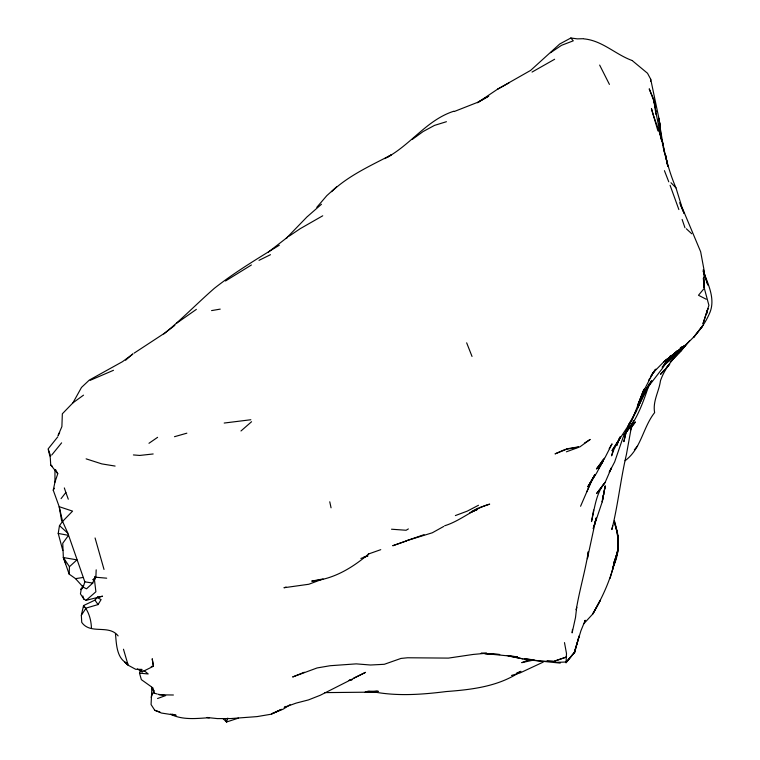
<?xml version="1.0" encoding="UTF-8"?>
<svg xmlns="http://www.w3.org/2000/svg" width="760" height="760" viewBox="0 0 760 760"><rect width="100%" height="100%" fill="white"/><g stroke="black" fill="none" stroke-linecap="round" stroke-linejoin="round"><path stroke-width="1.14" d="M92.663 579.642L94.819 579.234L95.105 576.375L92.767 583.072L86.507 588.829L83.201 587.157L84.826 581.837L67.859 533.235L62.577 521.436L59.204 506.692L53.247 490.2L54.938 482.201L54.976 469.69M152.465 689.586L151.886 687.287L151.078 704.567L154.755 710.267L161.414 713.042L176.139 715.312L171.845 714.077M703.808 287.479L703.428 278.084M618.26 541.889L617.3 532.76L614.422 522.215M650.607 81.291L650.693 79.182L647.52 73.264L632.358 60.695M83.201 587.157L75.535 578.654L69.151 574.114L69.445 566.713L63.355 557.545L62.747 543.267L68.495 535.363L58.216 533.425L59.479 525.616L62.577 521.436L72.57 511.119L59.204 506.692L61.636 520.933L62.577 521.436M96.188 569.829L95.864 577.239L94.819 579.234L94.297 578.474L95.864 577.239L106.694 578.189M662.692 144.637C660.639 132.42 654.493 120.821 651.462 108.642L657.903 130.891M91.438 628.083C91.21 620.303 88.844 611.372 83.543 605.568L94.943 600.125L97.764 596.733M584.763 621.186L585.219 620.255L580.944 630.705L574.303 652.507L579.13 635.987L574.75 652.118L566.019 662.853L566.494 653.467L564.481 642.599M572.47 629.375L572.119 632.88L575.519 617.462L576.678 607.288L576.241 609.881C579.386 590.368 585.209 571.415 588.269 551.922M587.413 558.742L588.297 551.684M617.614 551.209L618.383 546.839L617.528 535.429L617.994 540.075M83.239 585.399L81.358 588.639L80.436 593.864L83.894 599.136L86.108 600.333L102.543 596.192L97.118 597.55L101.109 599.573L98.049 604.58L86.061 608.095L81.339 615.286L81.738 622.383C90.611 635.008 108.794 623.979 118.132 635.911M603.906 492.803L605.197 486.02L602.205 501.885L594.101 526.082L596.135 517.94L587.489 558.144M593.626 510.045L591.498 521.588C594.738 508.098 595.831 493.411 605.15 482.372L611.524 467.761L609.358 471.627M605.197 486.02L602.205 501.885L603.687 493.933L602.366 499.453M81.339 615.286L83.543 605.568L83.847 607.553M612.731 525.73L611.866 529.549C618.032 504.849 620.597 479.303 626.43 454.433L631.056 428.906L633.583 421.012M227.781 718.105L226.556 722L222.908 718.514M626.43 430.825L623.846 441.683L625.926 432.839L632.168 423.577L623.875 434.862C636.918 420.717 643.121 402.353 649.135 384.56M617.319 552.311L612.892 567.302C620.54 552.064 618.972 536.417 614.403 520.676M613.472 449.074L611.582 455.829L613.947 449.416L620.075 437.836L612 450.67L632.063 419.872L644.47 388.683M610.014 578.464L613.272 567.178C608.741 583.614 601.388 599.26 592.705 613.938L600.295 600.333L593.199 613.529L583.614 623.95M157.215 693.994L154.214 693.196L151.686 687.002L141.36 679.639L139.507 673.16L140.144 671.07M593.104 528.646L595.279 521.987M630.505 430.312L633.64 420.745M612.417 570.171C616.664 556.776 621.034 542.63 616.274 528.694M54.938 482.201L57.77 473.727L55.537 469.585M619.447 438.026L616.797 445.417L620.16 436.62M596.058 519.84L595.27 521.721M643.711 389.633L637.83 405.013L642.276 393.709L653.125 372.599L652.413 373.407L662.919 362.757L684.351 345.724L663.442 362.149L673.094 354.891L665.969 360.041C683.25 347.947 700.387 333.991 709.146 314.203C716.091 299.934 708.396 285.019 703.418 271.5M613.595 563.426L617.348 553.717L618.269 543.505M613.653 563.369L617.718 551.627L613.833 565.06L618.403 547.542L618.231 545.262M586.815 491.825L592.904 477.974M151.164 697.262L154.081 690.384M600.951 463.98L602.594 460.151M580.573 506.264L590.644 482.923L594.842 474.905L587.898 486.979L594.842 474.886M642.01 397.888L649.439 383.714M651.206 381.045L646.997 389.205L647.691 387.647M642.029 397.727L645.259 390.668M646.997 389.205L649.676 383.401M59.66 432.592L58.064 435.518L61.893 426.607L62.339 413.801L72.941 402.847L81.501 387.419L89.29 380.095L122.445 361.694L132.791 354.151M649.809 383.524L637.488 407.835L641.592 398.81L639.283 402.61M628.919 424.203L630.021 422.209M634.961 413.231L636.605 410.238L628.035 425.894M598.281 468.758L600.419 464.93M671.831 355.737L670.111 358.805L663.945 365.284M53.247 490.2L54.349 488.233M625.091 460.702C641.24 448.78 642.77 427.614 654.635 412.594C652.507 401.308 659.072 391.447 660.44 380.855C663.774 371.032 669.931 362.491 676.885 354.891M594.301 475.798L588.097 486.352L596.686 472.929L604.438 458.27L596.429 468.986L604.931 457.805L612.038 443.868L609.178 448.675M648.584 380.399L649.733 378.433M609.225 472.321L614.659 461.909L623.114 437.285L637.241 409.231L646 389.661L649.828 383.743M598.5 468.758L603.126 461.111L599.327 467.067M697.699 332.187L693.471 337.601L703.019 325.166M701.66 327.417L702.62 325.878L699.105 330.381M650.38 377.435L655.51 369.445M651.767 380.731L644.347 391.827L662.482 368.286L670.424 355.993L667.005 360.459M654.93 370.158L651.197 375.715L655.861 369.141M81.358 588.639L80.693 589.608L82.593 588.278M687.667 342.845L679.668 352.659L670.187 361.912M51.718 455.041L61.617 442.852M61.076 498.626L65.873 492.499L64.324 487.92M674.101 353.438L662.274 367.26M57.846 436.753L48.108 448.941L50.303 457.872L50.721 464.958L57.77 473.727M685.52 345.069L680.618 351.11L689.577 340.831M634.362 449.815L637.621 445.873M566.314 662.007L574.75 652.118L566.314 662.007L555.399 662.397L553.337 661.418L541.234 661.181L524.466 658.787L533.805 659.851M316.797 207.337L326.791 195.662L336.519 186.912M664.192 370.11L660.563 374.309L669.702 364.382M666.368 367.593L669.265 364.23M668.097 359.623L672.667 354.578M331.559 191.691C348.479 175.636 370.604 165.708 391.124 154.964L388.151 156.816M664.107 365.227L672.628 356.421L662.236 367.127L685.615 345.705L674.139 356.098M163.789 333.963C181.488 319.599 197.267 303.24 214.396 288.287C234.84 272.203 257.222 258.77 279.328 245.214M307.315 216.581L286.263 238.326L287.651 237.111L268.365 252.083M677.397 350.749L673.379 354.454L677.644 350.522M680.2 348.156L681.91 346.579M664.164 364.99L672.362 357.599M69.445 566.713L76.96 559.854L63.355 557.545L69.151 574.114M321.48 204.24L307.505 216.476M125.609 360.231L132.658 353.989M240.977 430.977L251.579 421.714M86.108 600.333L95.893 591.764L94.297 578.474M174.847 325.365L164.625 333.146L134.035 353.2M72.941 402.847L83.514 395.152M412.195 139.489L423.12 131.546L434.473 125.4L446.424 121.705M176.577 323.256L196.365 309.377M148.969 443.289L157.605 437.323M384.721 158.631C410.039 145.93 426.274 119.995 453.919 111.197M289.132 236.141L300.172 228.703L322.734 215.792M550.496 52.734L561.545 45.305L573.297 40.822L570.855 38L559.731 43.995L530.622 70.404L497.639 89.148L508.981 82.916M497.534 89.214L477.489 102.723L488.737 96.093L477.698 102.305L454.242 111.52M290.073 704.672L283.299 709.099L271.577 713.906L281.428 709.365M584.373 443.147L590.197 439.441L579.823 446.918L566.817 449.188L555.038 453.881L565.202 449.388M251.408 264.983L225.482 281M532.038 72.076L554.629 59.261M408.376 528.931L406.115 530.261L391.514 529.216M443.707 526.442L432.298 532.788L406.305 540.806L424.061 534.669M286.13 706.344L284.183 707.399L296.153 703.095L308.474 699.913L320.197 695.295L365.531 672.362L353.837 678.034M471.618 511.528L477.822 508.203M478.477 505.276L467.276 511.128L455.373 515.575M543.276 662.074L520.201 672.856L511.499 675.469M259.008 260.348L270.484 254.695M90.212 380.304L113.477 370.3M281.371 709.403L270.873 714.267L257.051 716.604L230.84 718.561L217.35 718.589L207.005 717.506M469.661 512.867L477.156 509.542L470.839 512.306M444.638 525.778C460.798 520.818 473.404 508.592 489.678 504.136L478.895 507.832M304.342 672.23L292.647 676.97L317.119 667.945L330.153 665.722L356.231 663.869L370.509 665.01L384.294 664.297L400.995 658.426L407.559 657.77L448.438 658.103L473.147 654.445L486.675 653.211L481.127 653.277L499.757 654.521L484.69 653.581L517.456 656.801L508.639 656.061L523.346 658.958L508.345 655.766M516.677 673.028L520.904 671.317C498.959 686.48 472.102 689.605 446.224 691.553C423.349 694.403 400.007 696.217 377.131 692.474L367.755 691.362M566.399 451.81L578.35 447.45M360.876 558.448L367.983 555.845L363.555 557.27M157.557 698.525L165.661 695.571L158.222 694.26M527.174 660.668L521.74 662.653L533.881 660.003M554.543 661.257L566.533 656.991L553.337 661.418M380.75 549.67L368.239 554.087L368.742 553.917C352.44 567.796 333.573 579.281 311.724 581.096L323.057 578.939L308.845 584.25L283.945 587.746L286.111 587.062M225.634 720.043L226.556 722L238.45 718.105M174.486 436.705L186.855 433.181M349.182 680.39L352.355 679.516L349.058 680.361M211.575 310.602L220.219 309.12M566.219 448.941L578.559 446.851M75.535 578.654L83.23 577.438M250.819 419.748L224.19 423.044M151.211 666.529L153.425 666.254L152.237 658.929L153.425 666.254L142.111 671.878L137.398 668.961M153.168 453.967L139.764 455.44L133.399 454.936M368.99 691.23L378.328 691.306L365.702 692.198L324.729 692.616M377.093 691.315L365.104 692.151L372.647 691.628M583.072 38.722L577.286 38.864L570.855 38M159.163 694.811L173.403 695.001M529.606 659.594L524.229 659.433L560.225 663.109M547.153 660.848L552.814 661.276M367.849 691.533L375.981 692.198L367.812 691.306M139.507 673.16L148.2 673.958L144.03 670.548M207.489 717.497L209.523 717.687C196.489 718.485 182.571 720.299 170.468 714.172M84.826 581.837L92.767 583.072M115.102 466.07L101.84 463.904L86.118 458.85M507.3 655.547L509.438 655.994M583.699 38.846C602.091 40.432 615.211 54.302 631.95 60.449M154.755 710.267L159.961 712.044M127.756 663.66C116.508 658.825 116.441 643.995 115.463 633.64M706.211 299.231L698.487 295.269L704.311 288.268L708.909 305.349L702.981 323.788L707.94 308.531L706.743 313.548L706.629 311.239M50.721 464.958L52.43 466.393M59.479 525.616L67.859 533.235M686.346 228.779L691.714 233.757M670.985 182.723L675.963 187.862L681.929 207.119L700.653 251.75L703.931 269.392L704.14 287.109L703.864 283.955M140.894 670.358L142.111 671.878L141.93 669.399L135.66 669.284L128.145 665.218L124.811 662.197L128.145 665.218L123.471 649.22M94.943 600.125L98.049 604.58M599.649 65.075L609.425 84.407M675.963 187.862C669.778 173.48 665.598 158.232 662.777 142.814L662.815 145.179M680.38 204.459L684.142 213.446L679.649 202.673M703.285 271.387L704.606 274.635L703.408 271.615M466.659 342.827L472.026 356.44M664.43 170.658L668.771 181.82M63.355 557.545L65.778 563.778M703.228 269.914L707.845 285.019L703.351 271.709M670.092 185.307L678.861 209.551M65.873 492.499L68.286 499.206M225.815 719.881L226.556 722M48.469 449.967L50.654 456.161M682.109 219.431L684.959 227.734M703.323 270.056L704.026 272.118L703.484 269.923M82.831 595.964L83.894 599.136M663.119 146.87L667.973 166.411M104.015 569.43L95.066 537.966M614.489 522.538L617.3 532.76L618.07 542.991M58.216 533.425L62.804 550.506M650.693 79.182L658.892 118.265L661.342 138.51M152.931 687.857L154.214 693.196M658.445 127.461L661.143 139.013M658.445 118.712L658.92 120.897M659.395 123.073L664.288 152.114M329.755 501.79L331.056 507.813M661.798 141.445L655.367 109.734L655.899 114.361M659.243 123.034L659.68 125.2M661.741 140.467L660.411 133.893L661.077 138.453M667.546 164.996L665.636 155.211L667.822 166.516M658.892 118.265L660.468 127.423L659.594 122.255M703.428 278.046L704.14 287.109M605.15 482.372L596.638 493.468L605.169 482.353M635.312 422.104L631.056 427.585L635.312 422.104M406.153 540.996L392.901 545.699L406.153 540.996M653.457 98.781L649.211 88.815L655.471 105.194L653.457 98.781L655.785 111.283L653.457 98.781"/></g></svg>
